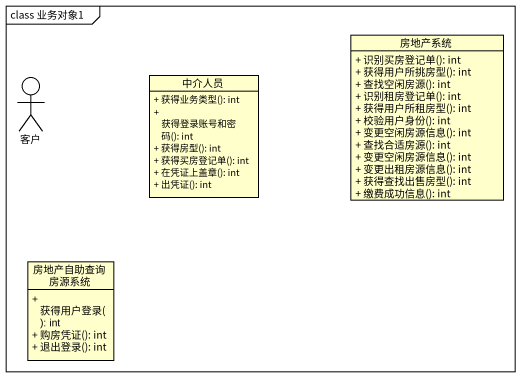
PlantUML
@startuml
mainframe class 业务对象1
allowmixing
hide circle
hide empty members
skinparam classAttributeIconSize 0
class 房地产系统 {
  + 识别买房登记单(): int
  + 获得用户所挑房型(): int
  + 查找空闲房源(): int
  + 识别租房登记单(): int
  + 获得用户所租房型(): int
  + 校验用户身份(): int
  + 变更空闲房源信息(): int
  + 查找合适房源(): int
  + 变更空闲房源信息(): int
  + 变更出租房源信息(): int
  + 获得查找出售房型(): int
  + 缴费成功信息(): int
}
actor 客户
class 中介人员 {
  + 获得业务类型(): int
  + 获得登录账号和密码(): int
  + 获得房型(): int
  + 获得买房登记单(): int
  + 在凭证上盖章(): int
  + 出凭证(): int
}
class 房地产自助查询房源系统 {
  + 获得用户登录(): int
  + 购房凭证(): int
  + 退出登录(): int
}
@enduml
